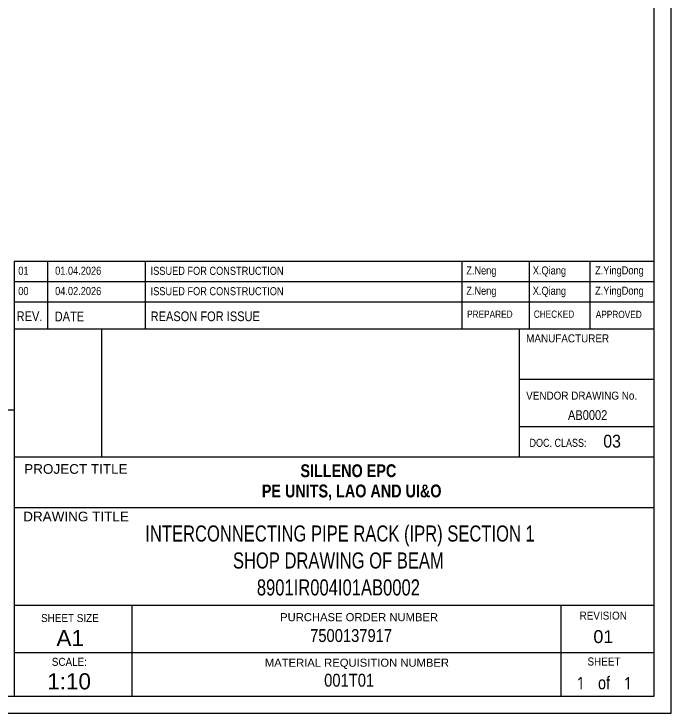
# Model space of a CAD drawing. Header units: millimetres. Extents: x -22 to 819, y -311 to 283.
# Drawn here: x 623.7 to 818.7, y -311 to -103.5 of the extents above; entities that cross this region are included whole.
import ezdxf

# ---------------------------------------------------------------- set-up
doc = ezdxf.new("R2010")
doc.units = ezdxf.units.MM
doc.styles.add('Arial', font='ARIAL.TTF', dxfattribs={"height": 0.2})
doc.styles.add('Arial Bold', font='ARIALBD.TTF', dxfattribs={"height": 0.2})
doc.styles.add('Arial Narrow', font='ARIALN.TTF', dxfattribs={"height": 0.2})
doc.styles.add('segoeuil', font='', dxfattribs={"height": 0.2})
doc.styles.get('segoeuil').set_extended_font_data('segoeuil')

# ---------------------------------------------------------------- blocks, each defined once
blk = doc.blocks.new('Unknown-43754868-1168')
at = {"color": 5, "linetype": 'Continuous'}
for p, q in [((818.75, -311.01), (818.75, 282.99)), ((813.75, -306.01), (813.75, 277.99)), ((-17.25, -306.01), (813.75, -306.01)), ((-22.25, -311.01), (818.75, -311.01))]:
    blk.add_line(p, q, dxfattribs=at)
blk = doc.blocks.new('0_TCM_4503_AIVD_AD_TITLE_BLOCK-43754868-16804')
at = {"color": 4, "linetype": 'Continuous'}
for q in [(623.75, -306.01), (813.75, -197.01)]:
    blk.add_line((623.75, -197.01), q, dxfattribs=at)
at = {"color": 7, "linetype": 'Continuous'}
for p, q in [((649.75, -235.01), (649.75, -197.01)), ((773.75, -235.01), (773.75, -197.01)), ((813.75, -306.01), (813.75, -197.01)), ((813.75, -212.01), (773.75, -212.01)), ((773.75, -226.01), (813.75, -226.01)), ((623.75, -235.01), (813.75, -235.01)), ((623.75, -250.01), (813.75, -250.01)), ((623.75, -279.01), (813.75, -279.01)), ((658.75, -306.01), (658.75, -279.01)), ((786.15, -306.01), (786.15, -279.01)), ((623.75, -293.01), (813.75, -293.01)), ((623.75, -306.01), (813.75, -306.01))]:
    blk.add_line(p, q, dxfattribs=at)
for s, height, style, width, p in [('MANUFACTURER', 2.3877, 'Arial', 0.88, (775.75, -201.01)), ('VENDOR DRAWING No.', 2.3877, 'Arial', 0.88, (775.75, -218.01)), ('DOC. CLASS:', 2.3877, 'Arial', 0.8, (776.75, -232.01)), ('SILLENO EPC', 3.8177, 'Arial Bold', 0.8, (708.75, -241.01)), ('PE UNITS, LAO AND UI&O', 3.8177, 'Arial Bold', 0.8, (697.28, -247.01)), ('SHEET SIZE', 2.388, 'Arial', 0.88, (631.75, -284.01)), ('REVISION', 2.388, 'Arial', 0.88, (791.61, -283.3)), ('SCALE:', 2.388, 'Arial', 0.88, (634.94, -297.01)), ('SHEET', 2.388, 'Arial', 0.88, (793.95, -296.92)), ('1', 3.73, 'segoeuil', 0.88, (790.75, -304.01)), ('of', 3.82, 'Arial', 0.8, (797.08, -303.97)), ('1', 3.73, 'segoeuil', 0.88, (804.75, -304.01))]:
    blk.add_text(s, height=height, dxfattribs=dict(at, style=style, width=width)).set_placement(p)
at = {"color": 3, "linetype": 'Continuous', "style": 'Arial Narrow'}
blk.add_text('AB0002', height=2.863, dxfattribs=at).set_placement((788.16, -224.01))
at = {"color": 1, "linetype": 'Continuous', "style": 'Arial', "width": 0.88}
blk.add_text('03', height=3.82, dxfattribs=at).set_placement((798.65, -232.23))
at = {"color": 7, "linetype": 'Continuous', "style": 'Arial'}
for s, height, p in [('PROJECT TITLE', 2.8652, (626.75, -240.01)), ('DRAWING TITLE', 2.8652, (626.45, -254.12)), ('PURCHASE ORDER NUMBER', 2.3877, (702.71, -283.75)), ('A1', 4.775, (636.32, -291.12)), ('01', 3.82, (795.7, -290.24)), ('MATERIAL REQUISITION NUMBER', 2.3877, (698.18, -297.27))]:
    blk.add_text(s, height=height, dxfattribs=at).set_placement(p)
at = {"color": 2, "style": 'Arial Narrow', "width": 0.9}
blk.add_text('INTERCONNECTING PIPE RACK (IPR) SECTION 1', height=4.7721, dxfattribs=at).set_placement((662.69, -260.12))
at = {"color": 2, "linetype": 'Continuous', "style": 'Arial Narrow', "width": 0.9}
for s, p in [('SHOP DRAWING OF BEAM', (688.7, -268.12)), ('8901IR004I01AB0002', (695.8, -276.12))]:
    blk.add_text(s, height=4.7721, dxfattribs=at).set_placement(p)
at = {"color": 3, "style": 'Arial Narrow'}
for s, p in [('7500137917', (711.62, -289.93)), ('001T01', (715.79, -303.19))]:
    blk.add_text(s, height=3.818, dxfattribs=at).set_placement(p)
at = {"color": 7, "style": 'Arial'}
blk.add_text('1:10', height=4.775, dxfattribs=at).set_placement((633.58, -303.99))
blk = doc.blocks.new('0_TCM_4503_AIVD_AD_NOTE_BLOCK-43754868-16805')
at = {"color": 4, "linetype": 'Continuous'}
blk.add_line((508.75, -221.01), (623.75, -221.01), dxfattribs=at)
blk = doc.blocks.new('0_TCM_4503_AIVD_AD_REVISION_BLOCK-43754868-16806')
at = {"color": 7, "linetype": 'Continuous'}
for p, q in [((623.75, -176.9), (813.75, -176.9)), ((623.75, -176.9), (623.75, -182.9)), ((633.75, -182.9), (633.75, -176.9)), ((662.75, -182.9), (662.75, -176.9)), ((756.76, -182.91), (756.76, -176.91)), ((776.75, -182.9), (776.75, -176.9)), ((794.75, -182.9), (794.75, -176.9)), ((623.75, -182.9), (813.75, -182.9)), ((623.75, -182.93), (813.75, -182.93)), ((623.75, -182.93), (623.75, -188.93)), ((633.75, -188.93), (633.75, -182.93)), ((662.75, -188.93), (662.75, -182.93)), ((756.76, -188.94), (756.76, -182.94)), ((776.75, -188.93), (776.75, -182.93)), ((794.75, -188.93), (794.75, -182.93)), ((623.75, -188.93), (813.75, -188.93)), ((623.75, -188.97), (813.75, -188.97)), ((623.75, -188.97), (623.75, -197.01)), ((633.75, -196.97), (633.75, -188.97)), ((662.75, -196.97), (662.75, -188.97)), ((756.76, -196.98), (756.76, -188.98)), ((776.74, -196.97), (776.74, -188.97)), ((794.75, -196.97), (794.75, -188.97)), ((623.75, -197.01), (813.75, -197.01))]:
    blk.add_line(p, q, dxfattribs=at)
at = {"color": 7, "style": 'Arial Narrow'}
for s, height, p in [('X.Qiang', 2.386, (777.71, -180.86)), ('01', 2.386, (624.98, -180.93)), ('01.04.2026', 2.386, (635.93, -180.93)), ('ISSUED FOR CONSTRUCTION', 2.3861, (664.27, -180.97)), ('Z.Neng', 2.386, (757.96, -180.86))]:
    blk.add_text(s, height=height, dxfattribs=at).set_placement(p)
at = {"color": 7, "linetype": 'Continuous', "style": 'Arial Narrow'}
for s, height, p in [('Z.YingDong', 2.386, (796.21, -180.82)), ('00', 2.386, (624.98, -186.97)), ('04.02.2026', 2.386, (635.93, -186.97)), ('ISSUED FOR CONSTRUCTION', 2.3861, (664.27, -187.01)), ('Z.Neng', 2.386, (757.96, -186.89)), ('X.Qiang', 2.386, (777.71, -186.9)), ('Z.YingDong', 2.386, (796.21, -186.86)), ('REV.', 2.863, (624.5, -194.68)), ('DATE', 2.863, (635.79, -194.74)), ('REASON FOR ISSUE', 2.8633, (664.27, -194.7)), ('PREPARED', 2.147, (758.2, -193.72)), ('CHECKED', 2.147, (778, -193.71)), ('APPROVED', 2.147, (796.4, -193.78))]:
    blk.add_text(s, height=height, dxfattribs=at).set_placement(p)

msp = doc.modelspace()

# ---------------------------------------------------------------- block references
for name in ['Unknown-43754868-1168', '0_TCM_4503_AIVD_AD_REVISION_BLOCK-43754868-16806', '0_TCM_4503_AIVD_AD_TITLE_BLOCK-43754868-16804', '0_TCM_4503_AIVD_AD_NOTE_BLOCK-43754868-16805']:
    msp.add_blockref(name, (0, 0))

doc.saveas('drawing.dxf')
